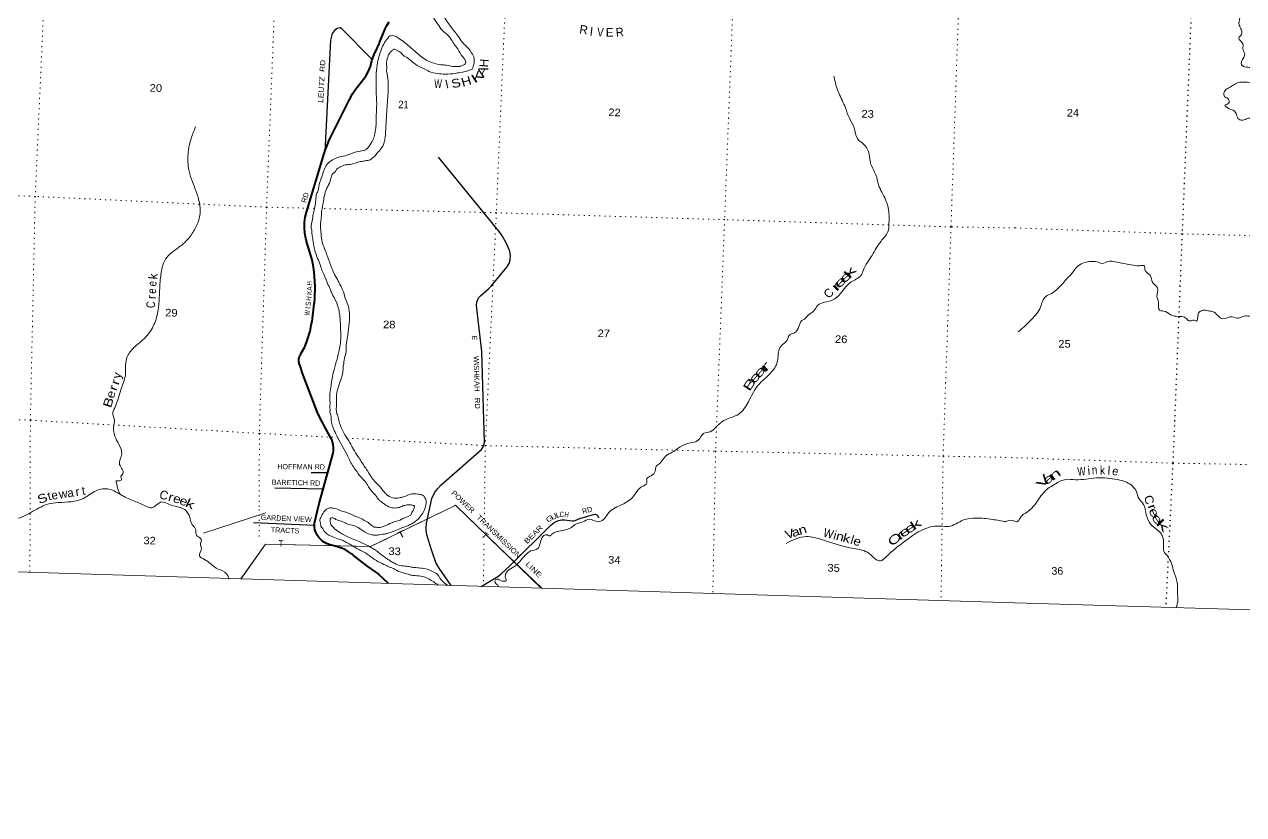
# Model space of a CAD drawing. Header units: feet. Extents: x -751810 to -497223, y -177792 to 12311.
# Drawn here: x -711853 to -683623, y -177792 to -159500 of the extents above; entities that cross this region are included whole.
import ezdxf
from ezdxf.enums import TextEntityAlignment as Align

# ---------------------------------------------------------------- set-up
doc = ezdxf.new("R2010")
doc.units = ezdxf.units.FT
doc.header["$LTSCALE"] = 80
doc.linetypes.add('DOTTED', pattern=[1.5, 0.3, -1.2])
for name, color, linetype, lineweight in [('26', 7, 'Continuous', 40), ('29', 7, 'Continuous', 25), ('39', 7, 'Continuous', 13), ('4', 7, 'Continuous', 13), ('46', 7, 'Continuous', 13), ('6', 7, 'DOTTED', 25), ('7', 7, 'DOTTED', 13)]:
    doc.layers.add(name, color=color, linetype=linetype, lineweight=lineweight)
for name, color, linetype in [('27', 7, 'Continuous'), ('30', 7, 'Continuous'), ('41', 7, 'Continuous')]:
    doc.layers.add(name, color=color, linetype=linetype)

msp = doc.modelspace()

# ---------------------------------------------------------------- linework, layer by layer
at = {"layer": '26'}
for points in [[(-704291.59, -161175.86), (-704254.33, -161105.38), (-704194.15, -161015.69), (-704145.21, -160955.31), (-703971.35, -160725.93), (-703939.06, -160681.23), (-703899.6, -160614.77), (-703867.31, -160544.55), (-703842.53, -160471.34), (-703806.46, -160332.54), (-703755.44, -160196.27), (-703690.46, -160066.08), (-703678.4, -160033.92), (-703650.21, -159972.46), (-703638.71, -159947.39), (-703628.83, -159922.46), (-703501.69, -159601.82), (-703462.19, -159523.68), (-703407.25, -159437.04)], [(-703418.62, -172444.44), (-703634.19, -172238.76), (-703635.24, -172237.81), (-703677.14, -172203.79), (-703722.37, -172174.33), (-703901.62, -172052.66), (-704229.96, -171791.94), (-704231.34, -171790.87), (-704264.67, -171765.14), (-704281.34, -171752.29), (-704345.55, -171706), (-704427.23, -171659.26), (-704513.34, -171621.31), (-704602.95, -171592.57), (-704690.74, -171568.08), (-704794.95, -171540.66), (-704839.05, -171525.04), (-704884.67, -171503.5), (-704927.79, -171477.3), (-704967.93, -171446.74), (-705004.66, -171412.15), (-705037.57, -171373.91), (-705066.31, -171332.44), (-705090.55, -171288.19), (-705110.03, -171241.65), (-705124.54, -171193.33), (-705133.93, -171143.76), (-705138.08, -171093.48), (-705136.95, -171043.04), (-705025.15, -170593.53), (-704700.58, -169422.69), (-704694.81, -169361.87), (-704695.21, -169295.7), (-704702.52, -169229.93), (-704716.67, -169165.29), (-704737.5, -169102.49), (-704738.4, -169100.62), (-704926.08, -168758.15), (-704939.9, -168732.93), (-704954.12, -168708.15), (-704992.03, -168642.09), (-705055.84, -168503.86), (-705423.75, -167554.43), (-705446.46, -167479.19), (-705454.37, -167453), (-705461.76, -167429.19), (-705470.99, -167403.7), (-705480.07, -167378.63), (-705487.75, -167353.7), (-705493.04, -167331.21), (-705496.74, -167302.14), (-705497.37, -167272.84), (-705494.94, -167243.64), (-705489.48, -167214.85), (-705481.03, -167186.79), (-705469.69, -167159.76), (-705469.32, -167159.08), (-705455.12, -167133.19), (-705442.04, -167109.08), (-705370.5, -166977.14), (-705354.92, -166945.29), (-705301.31, -166814.66), (-705238.78, -166598.35), (-705231.58, -166573.47), (-705226.47, -166548.35), (-705201.29, -166424.79), (-705196.17, -166399.65), (-705192.89, -166374.79), (-705139.25, -165968.27), (-705135.98, -165943.52), (-705133.66, -165918.27), (-705128.9, -165866.57), (-705120.44, -165549.04), (-705145.22, -165232.37), (-705158.31, -165116.49), (-705192.79, -164946.33), (-705309.7, -164549.32), (-705317.02, -164524.45), (-705323.89, -164499.32), (-705335.44, -164457.08), (-705358.25, -164335.18), (-705368.2, -164211.56), (-705365.18, -164087.58), (-705349.21, -163964.59), (-705320.47, -163843.95), (-704912.67, -162488.16), (-704879.37, -162389.81), (-704870.88, -162364.75), (-704860.71, -162339.81), (-704796.62, -162182.67), (-704786.44, -162157.71), (-704773.84, -162132.67), (-704317.38, -161225.86), (-704304.5, -161200.27), (-704291.59, -161175.86)]]:
    msp.add_lwpolyline(points, dxfattribs=at)
at = {"layer": '29'}
for p, q in [((-704827.74, -169881.4), (-705210.1, -169878.66)), ((-704932.09, -170257.81), (-706057.13, -170236.13)), ((-705138.29, -171102.77), (-706548.15, -171041.54))]:
    msp.add_line(p, q, dxfattribs=at)
for points in [[(-703798.26, -160310.65), (-704505.14, -159602.76), (-704540.98, -159581.64), (-704613.45, -159593.73), (-704674.25, -159644.24), (-704708.22, -159688.55), (-704735.3, -159742.73), (-704764.16, -159863.62), (-704899.63, -162449.63)], [(-701970.06, -172489.15), (-702250.75, -172090.21), (-702325.66, -171956.15), (-702421.98, -171688.31), (-702533.78, -171316.6), (-702543.69, -171267.02), (-702546.06, -171171.81), (-702538.74, -171048.88), (-702484.14, -170764.14), (-702414.86, -170476.25), (-702359.59, -170347.17), (-702290.98, -170253.15), (-702200.65, -170155.03), (-701271.64, -169337.11), (-701220.65, -169261.59), (-701200.61, -169181.31), (-701259.31, -167070.31), (-701385.67, -166006.49), (-701379.21, -165929.94), (-701335.81, -165829.65), (-701290.02, -165781.21), (-701105.86, -165620.54), (-701047.21, -165563.06), (-700680.55, -165120.31), (-700626.02, -165037.54), (-700601.24, -164953.26), (-700596.29, -164859.06), (-700612.28, -164751.15), (-700695.38, -164554.16), (-700789.35, -164391.24), (-700858.91, -164296.35), (-702264.27, -162575.64)], [(-701277.16, -172510.5), (-700888.36, -172277.03), (-700813.5, -172216.3), (-700602.36, -172027.95), (-699659.68, -171089.29), (-699623.79, -171057.83), (-699585.97, -171033.28), (-699539.55, -171008.25), (-699482.57, -170983.46), (-699447.88, -170973.55), (-699414.47, -170970.06), (-699343.29, -170972.28), (-699171.42, -170991.81), (-699139.41, -170992.14), (-699103.08, -170983.61), (-698990.48, -170941.34), (-698805.09, -170881), (-698705.93, -170852.67), (-698629.21, -170839.12), (-698598.97, -170851.73), (-698575.06, -170875.24), (-698562.03, -170925.75)]]:
    msp.add_lwpolyline(points, dxfattribs=at)
at = {"layer": '39'}
for points in [[(-685155.97, -155457.84), (-684781.53, -155373.11), (-684660.21, -155503.14), (-684566.82, -155624.38), (-684638.72, -155757.35), (-684715.02, -155827.81), (-684594.65, -155917.55), (-684383.48, -155997.61), (-684204.17, -155988.25), (-684090.58, -155876.5), (-683934.17, -155896.74), (-683593.75, -156034.56), (-683373.27, -156219.54), (-683167.55, -156583.3), (-682991.15, -156990.57), (-683060.72, -157417.52), (-682960.29, -157653.69), (-682964.94, -157830.72), (-683121.92, -157985.61), (-683273.03, -158070.19), (-683336.1, -158173.21), (-683260.23, -158348.34), (-683251.33, -158545.85), (-683366.99, -158583.06), (-683499.69, -158579.56), (-683599.32, -158619.2), (-683590.8, -158754.3), (-683588.89, -158911.37), (-683645.45, -159072.94), (-683667.25, -159213.28), (-683706.98, -159347.11), (-683723.49, -159515.77), (-683670.89, -159734.57), (-683733.43, -159817.47), (-683638.24, -159946.8), (-683639.35, -160065.55), (-683598.08, -160179.37), (-683669.19, -160358.67), (-683675.11, -160430.98), (-683557.97, -160490.44), (-683417.49, -160504.21), (-683336.75, -160570.76), (-683362.57, -160634.5), (-683270.24, -160642.98), (-683302.62, -160726.67), (-683299.66, -160843.51), (-683436.75, -160853.98), (-683783.04, -160862.96), (-683885.21, -160922.67), (-683987.32, -160980.36), (-684067.64, -161050.71), (-684050.97, -161182), (-683991.4, -161211.76), (-683976.53, -161334.95), (-684053.83, -161367.13), (-683953.51, -161454.33), (-683838.06, -161501.66), (-683788, -161587.53), (-683736.52, -161695.59), (-683608.11, -161709.04), (-683508.48, -161669.4), (-683363.08, -161725.57), (-683133.61, -161874.56), (-683079.8, -161970.59), (-682992.24, -162007.13), (-682882.13, -162028.15), (-682664.83, -162180.84), (-682536.1, -162258.73), (-682518.05, -162414.21), (-682511.86, -162561.33), (-682396.41, -162532.17), (-682282.23, -162551.28), (-682169.74, -162634.78), (-682050.06, -162597.67), (-682008.26, -162538.38), (-681931.81, -162538.39), (-681857.9, -162481.96), (-681772.23, -162514.42), (-681734.72, -162465.08), (-681665.62, -162438.72), (-681580.28, -162559.75), (-681659.27, -162809.3), (-681614.87, -162880.93), (-681537.47, -162844.72), (-681459.32, -162856.85), (-681446.3, -162897.46), (-681399, -162934.94), (-681404.56, -162993.17), (-681297.78, -162987.94), (-681233.61, -162919.17), (-681139.75, -162869.31)], [(-701114.18, -158083.32), (-701361.45, -158043.68), (-701482.55, -158047.82), (-701712.44, -158038.76), (-701835.23, -158058.68), (-701934.54, -158103.87), (-701973.87, -158115.9), (-702066.19, -158163.35), (-702139.73, -158229.15), (-702250.09, -158325.53), (-702279.84, -158363), (-702337.12, -158430.94), (-702470.45, -158669.12), (-702488.71, -158757.15), (-702495.21, -158857.53), (-702493.97, -158970.14), (-702461.98, -159139.77), (-702431.93, -159224.92), (-702347.7, -159395.76), (-702285.7, -159489.69), (-702176.67, -159632.97), (-701992.19, -159814.21), (-701910.99, -159944.77), (-701829.2, -160051.23), (-701790.71, -160120.49), (-701678.16, -160283.96), (-701639.86, -160410.08), (-701643.28, -160415.91), (-701653.41, -160421.25), (-701665.66, -160429), (-701726.73, -160459.74), (-701795.54, -160478.24)], [(-702224.45, -158583.76), (-702227.19, -158586.36), (-702260.62, -158637.84), (-702277.98, -158689.71), (-702288.5, -158789.99), (-702289.59, -158834.19), (-702290.68, -158878.39), (-702276.7, -158963.17), (-702232.36, -159121.01), (-702171.54, -159263.17), (-701833.6, -159741.52), (-701786.98, -159806.95), (-701681.87, -159946.12), (-701595.56, -160032.58), (-701478.8, -160188.1), (-701444.22, -160253.24), (-701437.78, -160317.73), (-701439.17, -160373.99), (-701457.72, -160474.08), (-701483.33, -160533.8), (-701524, -160552.94), (-701766.77, -160615.62), (-701875.75, -160633.18), (-702117.43, -160651.64), (-702285.88, -160635.65), (-702485.69, -160586.74), (-702505.48, -160574.22), (-702755.73, -160451.76), (-703043.97, -160239.95), (-703067.78, -160227.33), (-703130.49, -160161.54), (-703233.37, -160094.8), (-703296.14, -160075.55), (-703309.4, -160080.95), (-703329.99, -160100.57), (-703362.83, -160127.95), (-703384.68, -160149.64), (-703395.87, -160163.37), (-703438.33, -160254.85), (-703466.61, -160423.07), (-703461.06, -160523.72), (-703466.57, -160583.91), (-703456, -160644.46), (-703430.77, -161087.35), (-703461.38, -161512.85), (-703495.07, -162062.92), (-703510.01, -162179.18), (-703540.61, -162278.97), (-703620.33, -162413.82), (-703694.54, -162488.49), (-703756.79, -162567.45), (-703793.56, -162590.71), (-703822.47, -162622.2), (-703893.26, -162646.88), (-703974.35, -162660.54), (-704008.49, -162666.1), (-704073.08, -162676.66), (-704307.8, -162739.52), (-704388.45, -162749.69), (-704518.02, -162786.88), (-704546.64, -162806.31), (-704599.67, -162837.24), (-704686.63, -162939.75), (-704707.02, -162951.33), (-704749.48, -163042.82), (-704809.99, -163214.3), (-704856.47, -163305.69), (-704937.04, -163637.53), (-704975.63, -163897.99), (-704982.72, -164022.46), (-704997.16, -164118.63), (-704985.86, -164311.88), (-704982.73, -164348.15), (-704955.26, -164537.77), (-704880.06, -164748.61), (-704779.16, -165024.08), (-704669.49, -165287.46), (-704584.2, -165444.33), (-704532.01, -165545.89), (-704484.53, -165642.84), (-704422.03, -165837.11), (-704341.8, -166067.93), (-704328.41, -166176.81), (-704330.25, -166413.99)], [(-701795.54, -160478.24), (-701883.93, -160476.17), (-702076.2, -160447.54), (-702208.49, -160432.39), (-702428.38, -160383.01), (-702563.41, -160315.52), (-703048.09, -159918.18), (-703198.29, -159814.15), (-703297.54, -159763.57), (-703361.83, -159762.07), (-703394.17, -159769.36), (-703414.66, -159784.97), (-703424.51, -159800.76), (-703443.88, -159828.51), (-703531.44, -159955.13), (-703621.28, -160174.18), (-703665.43, -160333.98), (-703699.21, -160562.39), (-703704.68, -161109.09), (-703696.16, -161414.88), (-703706.13, -161655.9), (-703704.4, -161748.42), (-703716.1, -161896.91), (-703748.6, -162073.08), (-703791.76, -162192.69), (-703812.74, -162228.39), (-703867.26, -162319.59), (-703941.47, -162394.25), (-704002.43, -162420.98), (-704159.93, -162449.46), (-704419.45, -162539.89), (-704621.64, -162587.44), (-704746.14, -162656.3), (-704796.99, -162687.88), (-704881.54, -162794.73), (-704938.02, -162934.62), (-704985.14, -163081.36), (-705012.22, -163151.29), (-705058.67, -163358.38), (-705093.18, -163448.93), (-705098.3, -163493.04), (-705146.12, -163801.52), (-705173.2, -163921.51), (-705179.11, -163997.77), (-705208.67, -164218.22), (-705197.81, -164266.73), (-705192.26, -164367.37), (-705171.03, -164484.48), (-705139.43, -164670.17), (-705106.45, -164799.6), (-704985.73, -165120.06), (-704936.77, -165253.89), (-704903.56, -165317.89), (-704894.95, -165351.37), (-704863.14, -165405.64), (-704853.04, -165444.83), (-704788.21, -165587.07), (-704773.03, -165623.62), (-704735.23, -165720.99), (-704627.81, -165928.56), (-704594.02, -166025.85), (-704561.24, -166163.32), (-704544.62, -166304.43), (-704531.09, -166570.11), (-704526.73, -166718.98), (-704543.94, -166927.66), (-704571.82, -167079.8), (-704629.81, -167311.64), (-704700.34, -167563.29), (-704736.86, -167739.35), (-704757, -167903.73), (-704761.81, -167935.78), (-704779.92, -168180.62), (-704779.27, -168317.34), (-704784.09, -168349.4), (-704773.72, -168417.99), (-704775.71, -168498.36), (-704767.97, -168510.6), (-704751.36, -168651.71), (-704677.06, -168898.71), (-704600.67, -169061.32), (-704369.94, -169484.86), (-704308.83, -169614.94), (-704150.06, -169859.9), (-704115.09, -169908.96), (-703919.87, -170142.71), (-703881.28, -170207.93), (-703760.4, -170359.53), (-703728.95, -170388.4), (-703682.44, -170457.84), (-703619.84, -170527.66), (-703517.16, -170602.43), (-703378.43, -170682.07), (-703246.04, -170693.2), (-703145.01, -170671.44), (-703108.45, -170656.21), (-703023.28, -170626.04)], [(-693110.66, -160700.11), (-692997.13, -161086.3), (-692841.91, -161429.6), (-692751.56, -161670.11), (-692640.5, -161893.2), (-692564.56, -162143.29), (-692429.98, -162266.53), (-692309.23, -162441.65), (-692258.3, -162717.06), (-692136.7, -162984.78), (-692074.07, -163212.28), (-691910.94, -163559.88), (-691834.79, -163862.3), (-691835, -164103.8), (-691859.95, -164304.23), (-692018.07, -164516.29), (-692226.53, -164847.43), (-692425.15, -165184.93), (-692479.64, -165307.89), (-692708.18, -165461.25), (-692956.77, -165730.66), (-693136.87, -165879.6), (-693487.21, -166006.74), (-693575.93, -166130.57), (-693666.89, -166201.99), (-693718.63, -166244.53), (-693793.72, -166322.52), (-693849, -166350.86), (-693918.24, -166493.45), (-694019.71, -166636.97), (-694148.63, -166701.09), (-694188.44, -166806.42), (-694311.11, -166923.07), (-694386.18, -167059.42), (-694416.74, -167305.95), (-694578.86, -167576.25), (-694855.65, -167846.73), (-695088.14, -168233.41), (-695311.16, -168519.79), (-695662.4, -168673.06), (-695848.87, -168831.85), (-695972.86, -168928.33), (-696125.21, -168971.54), (-696246.98, -169120.42), (-696501.3, -169204.48), (-696716.2, -169312.01), (-696850.17, -169406.14), (-696997.66, -169483.72), (-697140.54, -169662.08), (-697223.25, -169727.74), (-697245.32, -169843.73), (-697345.48, -169949.06), (-697442.32, -170016.26), (-697443.48, -170108.8), (-697563.52, -170207.42), (-697638.06, -170269.33), (-697747.83, -170420.62), (-698013.97, -170614.99), (-698311.65, -170790.18), (-698444.28, -170962.85), (-698568.71, -171013.02), (-698771.87, -170953.9), (-698924.9, -171017.2), (-699112.23, -171083.39), (-699186.7, -171143.28), (-699254.24, -171177.25), (-699542.31, -171248.11), (-699636.74, -171303.32), (-699688.27, -171339.83), (-699763.8, -171313.15), (-699839.38, -171346.85), (-699916.1, -171531.45), (-699967.9, -171634.37), (-700126.69, -171689.43), (-700248.54, -171781.96), (-700384.5, -171934.39), (-700519.44, -172056.67), (-700665.53, -172152.41), (-700710.55, -172233.42), (-700713.3, -172313.83), (-700697.34, -172376.75), (-700746.05, -172389.21), (-700808.13, -172381.09), (-700909.44, -172343.49), (-700959.31, -172390.12), (-700932.9, -172441.32), (-700894.09, -172482.87), (-700873.35, -172523.06)], [(-709629.73, -170386.48), (-709701.43, -170203.71), (-709716.77, -170122.69), (-709729.25, -170075.98), (-709650.48, -170066.54), (-709602.54, -170017.83), (-709619.39, -169981.04), (-709574.51, -169904.05), (-709647.46, -169684.25), (-709598.96, -169442.36), (-709667.69, -169216.66), (-709789.46, -168836.23), (-709772.4, -168631.52), (-709805.27, -168533.82), (-709759.52, -168372.33), (-709620.64, -167958.36), (-709514.25, -167611.73), (-709506.7, -167332.24), (-709450.15, -167148.97), (-709292.85, -166961.03), (-709006.29, -166698.92), (-708835.51, -166410.8), (-708748.79, -166051.44), (-708708.15, -165451.04), (-708660.71, -165122.57), (-708585.87, -164933.88), (-708283.02, -164666.28), (-708016.76, -164409.53), (-707865.44, -164161.01), (-707785.42, -163879.91), (-707821.89, -163534.54), (-707917.1, -163259.66), (-708059.47, -162775.9), (-708053.13, -162413.85), (-707993.62, -162144.14), (-707887.83, -161873.97)], [(-688841.45, -166615.66), (-688561.14, -166361.36), (-688478.33, -166272.96), (-688361.72, -166123.04), (-688299.19, -165963.65), (-688202.31, -165799.12), (-688071.68, -165728.08), (-687921.79, -165613.27), (-687799.88, -165491.68), (-687702.21, -165373.47), (-687598.83, -165267.49), (-687538.2, -165180.52), (-687416.4, -165062.95), (-687108.57, -164986.53), (-686992.38, -165005.7), (-686906.56, -165032.12), (-686726.09, -164978.5), (-686599.84, -164997.94), (-686439.63, -165026.33), (-686273.44, -165056.88), (-686087.09, -165085.96), (-686000.53, -165084.22), (-685934.03, -165079.94), (-685898.89, -165197.62), (-685789.05, -165305.2), (-685731.06, -165471.8), (-685617.62, -165595.58), (-685628.99, -165798.6), (-685590.21, -165930.48), (-685593.48, -166055.2), (-685561, -166120.48), (-685478.93, -166136.74), (-685316.13, -166219.54), (-685182.32, -166257.3), (-684960.1, -166299.4), (-684881.37, -166365.9), (-684836.92, -166359.02), (-684764.22, -166348.86), (-684714.38, -166366.28), (-684678.09, -166210.22), (-684613.75, -166135.42), (-684506.61, -166116.1), (-684452.59, -166127.59), (-684340.42, -166146.66), (-684101.37, -166314.01), (-683939.31, -166271.99), (-683884.97, -166271.41), (-683738.89, -166301.44), (-683610.79, -166250.47), (-683494.18, -166253.55), (-683250.85, -166104.96), (-683148.89, -166053.3), (-683078.1, -166115.56), (-682841.75, -166079.53), (-682738.9, -166070.16), (-682573.87, -165991.98), (-682036.52, -165986.04), (-681912.71, -166021.51), (-681793.98, -166020.62), (-681586.57, -166167.01), (-681514.14, -166243.41), (-681354.93, -166310.02), (-681152.65, -166498.55), (-681107.1, -166602.42), (-681040.75, -166680.66), (-680970, -166821.43), (-680879.74, -167061.36), (-680822.06, -167240.03), (-680749.52, -167312.4), (-680689.15, -167311.99), (-680670.58, -167217.86), (-680609.89, -167205.37), (-680507.57, -167292.62), (-680292.27, -167368.76), (-680170, -167539.08), (-679852.43, -167857.47), (-679545.97, -167986.35), (-679179.47, -168050.37), (-678806.72, -168106.51), (-678207.19, -168337.74), (-678092.54, -168415.25), (-677947.88, -168499.59), (-677758.67, -168649.53), (-677755.28, -168826.77), (-677817.24, -168964.03), (-677860.52, -169003.15), (-677856.71, -169087.8), (-677680.94, -169136.73), (-677510.78, -169169.41), (-677301.2, -169233.32), (-677179.51, -169272.76)], [(-704330.25, -166413.99), (-704365.12, -166686.58), (-704393.69, -166866.84), (-704404.01, -166959.08), (-704400.99, -166999.36), (-704420.73, -167147.66), (-704456.94, -167311.66), (-704462.85, -167387.92), (-704472.07, -167435.95), (-704472.97, -167472.11), (-704626.88, -168093.01), (-704625.75, -168195.12), (-704628.61, -168357.61), (-704629.68, -168445.48), (-704596.39, -168562.85), (-704562.21, -168695.73), (-704457.23, -168954.51), (-704343.73, -169143.58), (-704282.27, -169245.02), (-704239.57, -169328.1), (-704121.55, -169507.83), (-703984.54, -169724.47), (-703913.8, -169825.81), (-703871.26, -169894.97), (-703824.03, -169968.72), (-703776.84, -170037.82), (-703615.91, -170206.1), (-703498.86, -170349.56), (-703459.57, -170386.67), (-703450.28, -170396.28), (-703435.96, -170407.32), (-703288.7, -170467.05), (-703208.25, -170464.91), (-703083, -170439.7), (-702932.86, -170382.9), (-702823.88, -170365.34), (-702747.64, -170371.14), (-702723.64, -170375.73), (-702623.79, -170402.19), (-702569.23, -170471.82), (-702554.06, -170508.36), (-702550.83, -170540.6), (-702561.55, -170648.9), (-702609.02, -170780.47), (-702696.57, -170907.09), (-702844.74, -171038.62), (-702933.93, -171088.2), (-703112.32, -171157.6), (-703256.02, -171217.1), (-703384.86, -171261.72), (-703470.59, -171290.04), (-703560.97, -171302.64), (-703630.48, -171312.69), (-703723.18, -171325.32), (-703769.64, -171321.19), (-703806.82, -171316.96), (-704006.95, -171226.23), (-704089.92, -171168.01), (-704224.93, -171100.52), (-704384.75, -171060.6), (-704412.47, -171043.87), (-704547.89, -170992.45), (-704639.5, -170958.15), (-704667.13, -170937.4), (-704711.02, -170924.31), (-704759.33, -170927.2), (-704771.79, -170943), (-704772.88, -170987.19), (-704769.55, -171015.41), (-704766.33, -171047.65), (-704739.4, -171096.53), (-704668.96, -171174.57), (-704538.57, -171266.07), (-704427.56, -171328.98), (-703887.54, -171573.15), (-703747.36, -171657.47), (-703653.82, -171721.42), (-703555.46, -171801.57), (-703527.16, -171820.43), (-703456.04, -171870.35), (-703372.96, -171924.56), (-703285.76, -171974.85), (-703122.33, -172030.94), (-703006.01, -172041.7), (-702895.78, -172061.19), (-702791.21, -172073.96), (-702641.4, -172090.43), (-702481.49, -172126.34), (-702358.34, -172185.5), (-702326.6, -172202.33), (-702297.52, -172224.01), (-702263.8, -172264.1), (-702250.4, -172288.48), (-702233.04, -172321.12), (-702219.38, -172335.11), (-702186.1, -172373.47), (-702049.47, -172486.53)], [(-713397.24, -168099.64), (-713444.71, -168546.85), (-713478.86, -168839.55), (-713542.42, -169227.86), (-713546.71, -169529.6), (-713490.6, -169712.61), (-713421.09, -170032.93), (-713301.69, -170364.97), (-713132.09, -170581.97), (-713076.41, -170718.68), (-712765.06, -170908.21), (-712447.31, -170910.8), (-712056.11, -170942), (-711653.96, -170770.31), (-711290.12, -170601.35), (-711073.81, -170570.35), (-710481.03, -170471.45), (-710191.4, -170295.99), (-709894.31, -170255.61), (-709591.63, -170404.61), (-709306.48, -170536.92), (-709036.79, -170650.6), (-708903.4, -170691.29), (-708699.81, -170561.25), (-708438.79, -170634.39), (-708183.73, -170705.32), (-708040.12, -170859.05), (-707959.55, -171091.18), (-707882.68, -171196.4), (-707867.19, -171331.76), (-707823.95, -171361.38), (-707752.42, -171446.29), (-707777.62, -171536.01), (-707754.59, -171627.35), (-707800.82, -171802.91), (-707682.88, -171883.34), (-707410.25, -172087.68), (-707214.22, -172178.77), (-707131.32, -172284.18), (-707121.19, -172340.88)], [(-689121.95, -171010.11), (-688974.29, -170980.53), (-688872.49, -171011.4), (-688727.31, -170846.13), (-688717.1, -170840.36), (-688434.88, -170590.14), (-688236.58, -170317.57), (-687990.55, -170142.89), (-687738.23, -170034.8), (-687515.06, -170040.69), (-687029.03, -169997.16), (-686541.2, -170038.22), (-686333.53, -170098.05), (-686103.89, -170317.5), (-686043.79, -170480.13), (-685938.6, -170611.75), (-685876.59, -170854.95), (-685767.69, -171075.24), (-685639.86, -171187.32), (-685526.05, -171297.02), (-685486.58, -171402.74), (-685476.52, -171556), (-685468.11, -171695.12), (-685396.36, -171797.67), (-685290.54, -171981.64), (-685237.26, -172174.29), (-685159.11, -172415.91), (-685155.35, -172655.56), (-685143.91, -172833.01), (-685182.33, -173000.44)], [(-703023.28, -170626.04), (-702930.68, -170620.16), (-702850.62, -170634.1), (-702822.9, -170650.83), (-702819.48, -170675.03), (-702832.43, -170710.92), (-702870.47, -170786.42), (-702879.52, -170800.78), (-702883.12, -170810.25), (-703087.28, -170938.15), (-703176.86, -170984.3), (-703290.25, -171017.84), (-703355.13, -171040.45), (-703497.54, -171109.49), (-703548.99, -171126.12), (-703582.6, -171135.64), (-703647.18, -171146.19), (-703695.3, -171141.05), (-703727.34, -171136.28), (-703751.44, -171135.71), (-703802.98, -171106.36), (-703933.27, -171005.04), (-703984.81, -170981.49), (-704020.38, -170956.54), (-704175.57, -170892.6), (-704410.24, -170790.62), (-704525.47, -170760.92), (-704557.8, -170742.95), (-704697.42, -170699.47), (-704781.7, -170693.48), (-704854.82, -170723.94), (-704916.67, -170786.82), (-704992.16, -170913.71), (-705009.62, -170969.6), (-705006.6, -171009.87), (-704999.26, -171038.19), (-704973.61, -171139.3), (-704942.27, -171172.2), (-704927.08, -171208.74), (-704903.78, -171241.45), (-704840.89, -171299.21), (-704769.46, -171337.06), (-704709.69, -171358.56), (-704557.59, -171425.04), (-704497.07, -171440.63), (-704448.11, -171460.97), (-704225.79, -171590.34)], [(-694214.64, -171514.97), (-693748.53, -171355.48), (-693372.98, -171432.45), (-692649.65, -171633.76), (-692289.47, -171748.46), (-692031.82, -171920.1), (-691899.86, -171825.9), (-691694.34, -171639.57), (-691390.72, -171408.23), (-691004.59, -171175.61), (-690638.36, -171113.41), (-690451.56, -171121.67), (-690108.5, -170972.15), (-689823.33, -170927.35), (-689438.94, -170959.9), (-689121.95, -171010.11)], [(-704225.79, -171590.34), (-704181.4, -171616.17), (-704066.37, -171679.18), (-704046.48, -171687.68), (-703702.31, -171912.83), (-703527.62, -172001.36), (-703481.09, -172021.23), (-703455.99, -172031.18), (-703399.38, -172064.43), (-703328.72, -172086.42), (-703281.1, -172111.65), (-702922.5, -172240.66), (-702840.24, -172257.85), (-702810.4, -172259.37), (-702630, -172279.67), (-702490.68, -172335.19), (-702375.83, -172407.25), (-702270.46, -172479.66)]]:
    msp.add_spline(points, degree=3, dxfattribs=at)
at = {"layer": '4'}
msp.add_lwpolyline([(-745759.2, 12310.88), (-714696.48, 11306.43), (-683632.43, 10344.71), (-652567.08, 9425.72), (-621500.49, 8549.46), (-590432.73, 7715.93), (-559363.85, 6925.15), (-528293.92, 6177.09), (-497222.97, 5471.78), (-501256.99, -177792.42), (-532580.02, -177081.38), (-563902.02, -176327.26), (-595222.97, -175530.05), (-626542.79, -174689.77), (-657861.41, -173806.4), (-689178.81, -172879.95), (-720494.9, -171910.43), (-751809.61, -170897.82)], close=True, dxfattribs=at)
msp.add_lwpolyline([(-745759.2, 12310.88), (-714696.48, 11306.43), (-683632.43, 10344.71), (-652567.08, 9425.72), (-621500.49, 8549.46), (-590432.73, 7715.93), (-559363.85, 6925.15), (-528293.92, 6177.09), (-497222.97, 5471.78), (-501256.99, -177792.42), (-532580.02, -177081.38), (-563902.02, -176327.26), (-595222.97, -175530.05), (-626542.79, -174689.77), (-657861.41, -173806.4), (-689178.81, -172879.95), (-720494.9, -171910.43), (-751809.61, -170897.82)], close=True, dxfattribs=at)
at = {"layer": '46'}
for p, q in [((-702936.16, -171149.8), (-701942.92, -170666.13)), ((-707706.65, -171279.48), (-706262.91, -170804.07)), ((-701041.49, -171432.53), (-699873.7, -172553.69))]:
    msp.add_line(p, q, dxfattribs=at)
for points in [[(-706840.76, -172336.92), (-706266.96, -171534.92), (-703839.65, -171589.76), (-701942.91, -170666.13)], [(-701942.28, -170665.69), (-701869.91, -170631.87), (-701330.93, -171153.81)], [(-701925.39, -170656.16), (-701864.31, -170640.18), (-699875.5, -172555.34)], [(-706840.87, -172338.42), (-706266.97, -171534.91), (-706148.37, -171537.6)], [(-705596.14, -171550.07), (-703839.66, -171589.75), (-703432.78, -171391.63)]]:
    msp.add_lwpolyline(points, dxfattribs=at)
at = {"layer": '6'}
msp.add_lwpolyline([(-683634.93, -127223.52), (-683655.81, -127702.91), (-683831.87, -133022.85), (-683986.13, -138355.44), (-684209.28, -143476.85), (-684428.19, -148666.82), (-684640.28, -153903.27), (-684834.28, -159140.2), (-684837.07, -159214.5), (-685047.64, -164348.43), (-685261.63, -169657.3), (-685426.87, -172993.21)], dxfattribs=at)
at = {"layer": '7'}
for p, q in [((-705138.93, -163758.4), (-706245.6, -163731.7)), ((-700926.02, -163860.12), (-704953.14, -163762.89)), ((-706411.06, -168966.85), (-704598.76, -169064.92)), ((-704384.16, -169076.53), (-701179.91, -169249.99)), ((-701179.91, -169249.99), (-701203.55, -171007.04)), ((-701210.52, -171525.06), (-701223.74, -172512.14))]:
    msp.add_line(p, q, dxfattribs=at)
for points in [[(-704521.6, -126973.18), (-704675.26, -132217.92), (-704876.74, -137445.28), (-705003.8, -142589.74), (-705323.34, -148039.17), (-705655.66, -153355.4), (-706035.26, -158460.67), (-706245.6, -163731.7), (-706411.06, -168966.85)], [(-710915.34, -153228.57), (-711363.9, -158203.56), (-711602.38, -163482), (-711714.03, -168662.11), (-711724.28, -172186.3)], [(-690036.57, -153700.08), (-690213.49, -158879.43), (-690397.16, -164187.29), (-690581.03, -169494.36), (-690627.83, -172836.04)], [(-700689.57, -158379.33), (-700926.02, -163860.12), (-701179.91, -169249.99)], [(-695437.51, -158781.04), (-695639.18, -164011.07), (-695848.48, -169378.86), (-695913.19, -172675.09)], [(-706245.6, -163731.7), (-711602.38, -163482), (-716233.34, -163297.05)], [(-688916.41, -164211.5), (-690397.16, -164187.29), (-695639.39, -164020.11), (-700926.02, -163860.12)], [(-688916.41, -164211.5), (-685047.64, -164348.43), (-680686.55, -164457.51), (-675209.06, -164575.93), (-672794.55, -164612.74)], [(-716408.72, -168459.59), (-711714.03, -168662.11), (-706411.06, -168966.85)], [(-706411.06, -168966.85), (-706415.83, -170730.78), (-706417.53, -171356.75)], [(-701179.91, -169249.99), (-695848.48, -169378.86), (-690581.03, -169494.36), (-689077.25, -169524.85)], [(-670922.51, -169960.01), (-675479.03, -169871.25), (-680915.73, -169731.76), (-685261.63, -169657.3), (-689077.25, -169524.85)]]:
    msp.add_lwpolyline(points, dxfattribs=at)

# ---------------------------------------------------------------- texts
at = {"layer": '27'}
for s, rotation, p in [('RD', 73.26, (-705330.17, -163640.29)), ('I', 83.744, (-705231.19, -166091.62))]:
    msp.add_text(s, height=120.5, rotation=rotation, dxfattribs=at).set_placement(p)
for s, rotation, width, p in [('K', 83.744, 0.75, (-705201.63, -165769.26)), ('A', 90.614, 0.75, (-705189.89, -165664.46)), ('H', 94.049, 0.65, (-705184.48, -165534.86)), ('S', 83.744, 0.8, (-705224.8, -166028.89)), ('H', 83.744, 0.7, (-705210.5, -165902.89)), ('W', 83.744, 0.65, (-705248.7, -166244.55))]:
    msp.add_text(s, height=120.5, rotation=rotation, dxfattribs=dict(at, width=width)).set_placement(p)
at = {"layer": '30'}
for s, rotation, width, p in [('LEUTZ  RD', 87.001, 1.2, (-704909.11, -160821.22)), ('E', 276.774, 0.85, (-701488.07, -166763.08)), ('WISHKAH   RD', 271.593, 1.1, (-701434.43, -167788.05)), ('C', 2.214, 0.7, (-699406.83, -170901.35)), ('H', 353.517, 0.7, (-699304.92, -170904.76)), ('RD', 15.945, 0.95, (-698804.05, -170802.71)), ('G', 39.878, 1.4, (-699654, -170986.55)), ('U', 29.456, 1.25, (-699567.78, -170944.61)), ('L', 17.581, 1.2, (-699478.78, -170910.65)), ('BEAR', 44.878, 1.2, (-700025.5, -171347.72))]:
    msp.add_text(s, height=120, rotation=rotation, dxfattribs=dict(at, width=width)).set_placement(p, align=Align.CENTER)
for s, rotation, p in [('HOFFMAN RD', 359.589, (-705445.33, -169799.15)), ('BARETICH RD', 358.896, (-705562.45, -170168.45)), ('GARDEN VIEW', 357.513, (-705792.32, -170995.86)), ('TRACTS', 357.513, (-705818.31, -171271.87))]:
    msp.add_text(s, height=120, rotation=rotation, dxfattribs=at).set_placement(p, align=Align.CENTER)
at = {"layer": '41'}
for s, rotation, p in [('R', 352.251, (-699011.47, -159709.34)), ('I', 353.251, (-698770.49, -159754.88)), ('E', 0.251, (-698389.95, -159787.2)), ('H', 85.944, (-701117.34, -160499.35)), ('I', 13.053, (-702084.7, -160985.89))]:
    msp.add_text(s, height=200.9, rotation=rotation, dxfattribs=at).set_placement(p)
for s, rotation, width, p in [('V', 356.251, 0.85, (-698597.71, -159771.89)), ('R', 5.488, 0.95, (-698149.48, -159787.6)), ('K', 33.583, 1.6, (-701426.75, -160870.71)), ('A', 61.067, 1.4, (-701224.09, -160738.1)), ('W', 358.053, 0.7, (-702365.85, -160969.25)), ('S', 15.053, 1.2, (-701937.75, -160983.73)), ('H', 16.152, 1.2, (-701705.06, -160948.09))]:
    msp.add_text(s, height=200.9, rotation=rotation, dxfattribs=dict(at, width=width)).set_placement(p)
for s, rotation, width, p in [('k', 49.844, 2.05, (-692661.47, -165303.26)), ('e', 47.143, 1.95, (-692889.49, -165527.71)), ('e', 45.462, 2.05, (-692770.47, -165412.05)), ('e', 86.182, 0.8, (-708803.49, -165678.23)), ('e', 86.182, 0.8, (-708794.18, -165508.17)), ('r', 46.583, 2.2, (-692984.33, -165628.66)), ('C', 85.993, 0.8, (-708828.84, -165995.62)), ('r', 46.851, 2.2, (-694624.11, -167487.78)), ('y', 78.315, 1.05, (-709615.83, -167645.82)), ('B', 56.088, 1.7, (-694982.7, -167887.37)), ('e', 51.306, 1.8, (-694868.2, -167734.63)), ('a', 47.562, 2.05, (-694748.57, -167602.34)), ('r', 71.464, 1.3, (-709703.68, -167942.39)), ('r', 72.289, 1.3, (-709655.7, -167806.36)), ('B', 71.444, 1.3, (-709815.26, -168280.75)), ('e', 71.444, 1.15, (-709759.43, -168094.27)), ('V', 48.683, 1.75, (-688193.34, -170139.29)), ('a', 35.601, 1.75, (-688082, -170093.81)), ('n', 35.674, 1.8, (-687935.23, -169994.42)), ('W', 5.561, 0.75, (-687366.8, -169941.28)), ('n', 2.291, 0.85, (-687070.15, -169913.52)), ('k', 1.183, 0.9, (-686887.79, -169919.84)), ('e', 349.778, 0.95, (-686609.84, -169938.04)), ('S', 21.139, 1.3, (-711401.19, -170564.74)), ('w', 9.001, 1.05, (-710941.71, -170463.93)), ('r', 9.943, 1.05, (-710607.54, -170415.27)), ('r', 344.341, 1.2, (-708486.64, -170537.9)), ('e', 342.413, 1.15, (-708345.1, -170575.39)), ('e', 339.785, 1.2, (-708197.17, -170627.34)), ('k', 335.763, 1.5, (-708054.13, -170691.89)), ('C', 288.48, 1.1, (-685903.38, -170537.05)), ('r', 291.105, 1.35, (-685829.27, -170704.65)), ('e', 296.935, 1.4, (-685783.88, -170843.1)), ('e', 34.572, 1.65, (-691293.41, -171239.87)), ('k', 33.362, 1.8, (-691160.24, -171152.63)), ('e', 301.673, 1.55, (-685705.57, -171002.35)), ('k', 313.434, 2.2, (-685571.51, -171163.69)), ('V', 18.89, 1.15, (-694100.31, -171386.96)), ('a', 18.89, 1.25, (-693967.04, -171342.21)), ('n', 18.89, 1.25, (-693805.33, -171289.34)), ('W', 344.629, 0.9, (-693260.36, -171380.45)), ('n', 344.266, 1.2, (-692989.69, -171449.41)), ('k', 344.266, 1.25, (-692838.9, -171491.72)), ('C', 40.215, 1.6, (-691648.75, -171499.13)), ('r', 38.398, 1.95, (-691518.87, -171401.24)), ('e', 36.437, 1.7, (-691416.37, -171322.92)), ('e', 341.614, 1.15, (-692597.32, -171559.44))]:
    msp.add_text(s, height=200, rotation=rotation, dxfattribs=dict(at, width=width)).set_placement(p, align=Align.CENTER)
for s, rotation, p in [('k', 84.941, (-708773.83, -165341.79)), ('C', 48.223, (-693157.43, -165787.73)), ('r', 86.073, (-708813.04, -165819.45)), ('i', 5.949, (-687197.26, -169927.63)), ('l', 358.485, (-686742.18, -169922.07)), ('t', 9.888, (-710467.91, -170392.14)), ('t', 15.734, (-711251.12, -170514.26)), ('e', 10.994, (-711135.9, -170493.03)), ('a', 9.001, (-710771.43, -170439.34)), ('C', 344.353, (-708649.74, -170491.78)), ('i', 344.629, (-693107.2, -171419.48)), ('l', 343.044, (-692711.56, -171526.02))]:
    msp.add_text(s, height=200, rotation=rotation, dxfattribs=at).set_placement(p, align=Align.CENTER)
at = {"layer": '46'}
for s, width, p in [('POWER', 1.1, (-701978.42, -170361.32)), ('TRANSMISSION', 1.1, (-701396.23, -170926.36)), ('LINE', 1.25, (-700258.67, -172009.1))]:
    msp.add_text(s, height=120.5, rotation=316.081, dxfattribs=dict(at, width=width)).set_placement(p)
for rotation, width, p in [(25.96, 1.45, (-703091.6, -171373.32)), (358.702, 0.85, (-705909.81, -171590.82))]:
    msp.add_text('T', height=151, rotation=rotation, dxfattribs=dict(at, width=width)).set_placement(p, align=Align.CENTER)
msp.add_text('T', height=150.7, rotation=316.081, dxfattribs=at).set_placement((-701241.58, -171386.71), align=Align.CENTER)
at = {"layer": '7'}
for s, rotation, width, p in [('20', 358.662, 1.1, (-708953.31, -161056.78)), ('21', 358.661, 0.9, (-703194.17, -161439.8)), ('22', 358.658, 1.1, (-698333.26, -161621.29)), ('23', 358.656, 1.1, (-692473.36, -161656.67)), ('29', 358.663, 1.1, (-708594.18, -166259)), ('28', 358.66, 1.1, (-703550.81, -166532)), ('27', 358.658, 1.1, (-698582.41, -166736.72)), ('26', 358.656, 1.1, (-693086.29, -166872.45)), ('32', 358.662, 1.1, (-709098.79, -171532.62)), ('33', 358.661, 1.1, (-703425.8, -171781.04)), ('34', 358.658, 1.1, (-698338.76, -171980.69)), ('35', 358.656, 1.1, (-693261.58, -172166.93))]:
    msp.add_text(s, height=175.8, rotation=rotation, dxfattribs=dict(at, width=width)).set_placement(p)
for s, width, p in [('24', 1.1, (-687717.23, -161632.58)), ('25', 1.1, (-687912.83, -166982.87)), ('36', 1.05, (-688071.77, -172237.71))]:
    msp.add_text(s, height=175, dxfattribs=dict(at, width=width)).set_placement(p)

doc.saveas('drawing.dxf')
